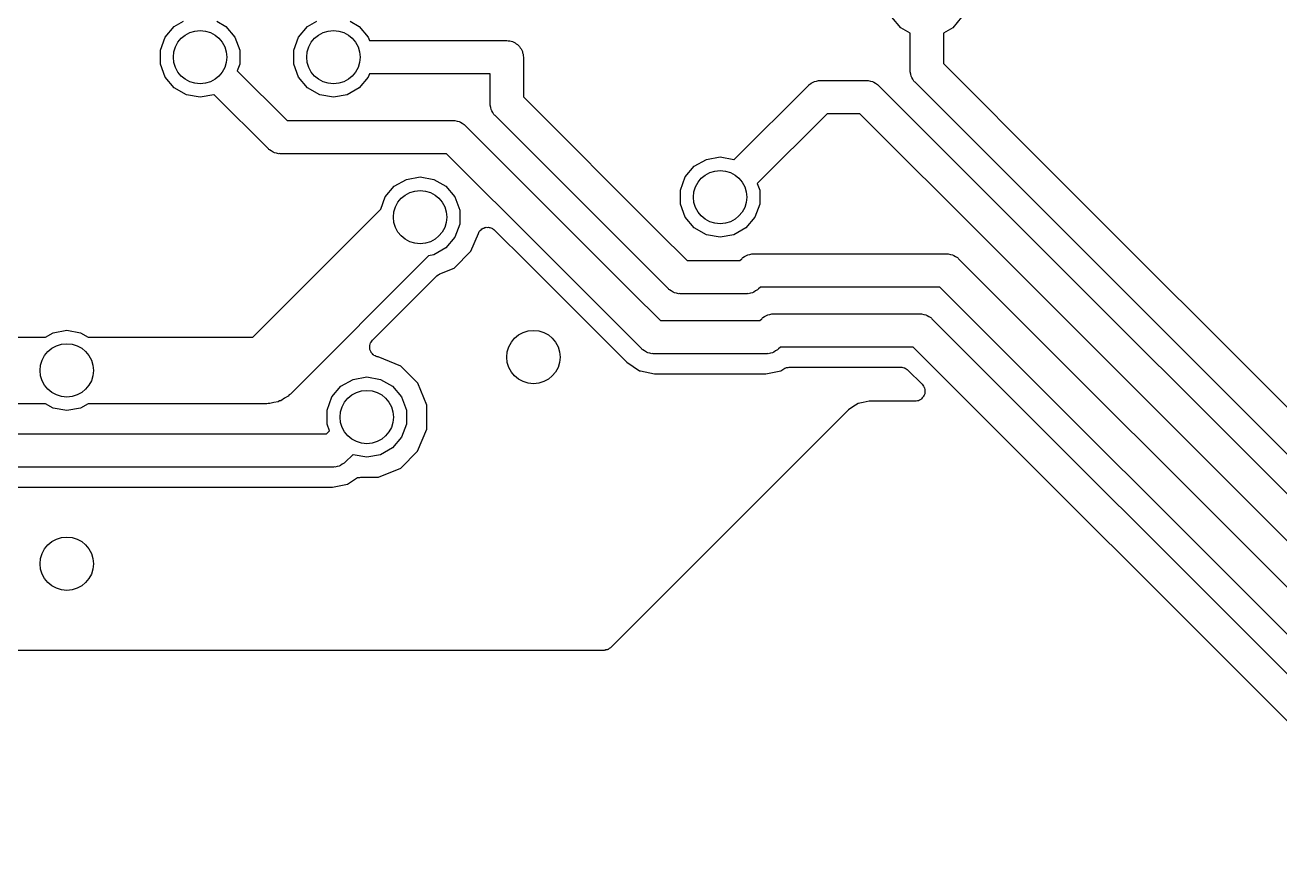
# Model space of a CAD drawing. Extents: x 132.7 to 187.3, y -127.3 to -72.7.
# Drawn here: x 159.69 to 169.1, y -111.43 to -105.11 of the extents above; entities that cross this region are included whole.
import ezdxf

# ---------------------------------------------------------------- set-up
doc = ezdxf.new("R2010")
doc.units = 0
doc.header["$MEASUREMENT"] = 0
doc.layers.add('BLACK', color=7, linetype='CONTINUOUS')

msp = doc.modelspace()

# ---------------------------------------------------------------- linework, layer by layer
at = {"layer": 'Black'}
for p, q in [((160.806, -105.119), (160.875, -105.08)), ((161.125, -105.08), (161.194, -105.119)), ((161.806, -105.119), (161.875, -105.08)), ((162.125, -105.08), (162.194, -105.119)), ((166.256, -105.131), (166.189, -105.051)), ((166.711, -105.051), (166.644, -105.131)), ((160.703, -105.298), (160.739, -105.199)), ((160.739, -105.199), (160.806, -105.119)), ((161.194, -105.119), (161.261, -105.199)), ((161.261, -105.199), (161.297, -105.298)), ((161.703, -105.298), (161.739, -105.199)), ((161.739, -105.199), (161.806, -105.119)), ((162.194, -105.119), (162.261, -105.199)), ((162.261, -105.199), (162.27, -105.225)), ((166.325, -105.17), (166.256, -105.131)), ((166.325, -105.45), (166.325, -105.17)), ((166.644, -105.131), (166.575, -105.17)), ((166.575, -105.17), (166.575, -105.398)), ((160.703, -105.402), (160.703, -105.298)), ((161.297, -105.298), (161.297, -105.402)), ((161.703, -105.402), (161.703, -105.298)), ((162.27, -105.225), (162.95, -105.225)), ((162.95, -105.225), (163.3, -105.225)), ((163.3, -105.225), (163.311, -105.227)), ((163.311, -105.227), (163.322, -105.227)), ((163.322, -105.227), (163.332, -105.231)), ((163.332, -105.231), (163.343, -105.233)), ((163.343, -105.233), (163.352, -105.238)), ((163.352, -105.238), (163.362, -105.242)), ((163.362, -105.242), (163.371, -105.249)), ((163.371, -105.249), (163.38, -105.254)), ((163.38, -105.254), (163.387, -105.263)), ((163.387, -105.263), (163.396, -105.27)), ((163.396, -105.27), (163.401, -105.279)), ((163.401, -105.279), (163.408, -105.287)), ((163.408, -105.287), (163.412, -105.298)), ((163.412, -105.298), (163.417, -105.307)), ((163.417, -105.307), (163.419, -105.318)), ((163.419, -105.318), (163.423, -105.328)), ((163.423, -105.328), (163.423, -105.339)), ((163.423, -105.339), (163.425, -105.35)), ((163.425, -105.35), (163.425, -105.648)), ((166.575, -105.398), (167.388, -106.212)), ((160.739, -105.501), (160.703, -105.402)), ((161.297, -105.402), (161.279, -105.452)), ((161.279, -105.452), (161.652, -105.825)), ((161.739, -105.501), (161.703, -105.402)), ((162.27, -105.475), (162.261, -105.501)), ((162.95, -105.475), (162.27, -105.475)), ((163.175, -105.475), (162.95, -105.475)), ((163.175, -105.7), (163.175, -105.475)), ((166.326, -105.455), (166.325, -105.45)), ((166.325, -105.461), (166.326, -105.455)), ((166.33, -105.477), (166.325, -105.461)), ((166.333, -105.493), (166.33, -105.477)), ((166.335, -105.498), (166.333, -105.493)), ((160.806, -105.581), (160.739, -105.501)), ((160.897, -105.633), (160.806, -105.581)), ((161.806, -105.581), (161.739, -105.501)), ((161.897, -105.633), (161.806, -105.581)), ((162.194, -105.581), (162.103, -105.633)), ((162.261, -105.501), (162.194, -105.581)), ((165.005, -106.118), (165.562, -105.562)), ((165.562, -105.562), (165.566, -105.558)), ((165.566, -105.558), (165.57, -105.554)), ((165.57, -105.554), (165.584, -105.546)), ((165.584, -105.546), (165.597, -105.537)), ((165.597, -105.537), (165.602, -105.535)), ((165.602, -105.535), (165.607, -105.533)), ((165.607, -105.533), (165.623, -105.53)), ((165.623, -105.53), (165.639, -105.525)), ((165.639, -105.525), (165.645, -105.526)), ((165.645, -105.526), (165.65, -105.525)), ((165.65, -105.525), (166, -105.525)), ((166, -105.525), (166.005, -105.526)), ((166.005, -105.526), (166.011, -105.525)), ((166.011, -105.525), (166.027, -105.53)), ((166.027, -105.53), (166.043, -105.533)), ((166.043, -105.533), (166.048, -105.535)), ((166.048, -105.535), (166.053, -105.537)), ((166.053, -105.537), (166.066, -105.546)), ((166.066, -105.546), (166.08, -105.554)), ((166.08, -105.554), (166.084, -105.558)), ((166.084, -105.558), (166.088, -105.562)), ((166.088, -105.562), (167.088, -106.562)), ((166.337, -105.503), (166.335, -105.498)), ((166.346, -105.516), (166.337, -105.503)), ((166.354, -105.53), (166.346, -105.516)), ((166.358, -105.534), (166.354, -105.53)), ((166.362, -105.538), (166.358, -105.534)), ((167.212, -106.388), (166.362, -105.538)), ((161, -105.651), (160.897, -105.633)), ((161.103, -105.633), (161, -105.651)), ((161.105, -105.632), (161.103, -105.633)), ((161.512, -106.038), (161.105, -105.632)), ((162, -105.651), (161.897, -105.633)), ((162.103, -105.633), (162, -105.651)), ((163.425, -105.648), (164.438, -106.662)), ((163.176, -105.705), (163.175, -105.7)), ((163.175, -105.711), (163.176, -105.705)), ((163.18, -105.727), (163.175, -105.711)), ((163.183, -105.743), (163.18, -105.727)), ((163.185, -105.748), (163.183, -105.743)), ((163.187, -105.753), (163.185, -105.748)), ((163.196, -105.766), (163.187, -105.753)), ((163.204, -105.78), (163.196, -105.766)), ((165.702, -105.775), (165.179, -106.298)), ((165.948, -105.775), (165.702, -105.775)), ((166.912, -106.738), (165.948, -105.775)), ((161.652, -105.825), (162.9, -105.825)), ((162.9, -105.825), (162.905, -105.826)), ((162.905, -105.826), (162.911, -105.825)), ((162.911, -105.825), (162.927, -105.83)), ((162.927, -105.83), (162.943, -105.833)), ((162.943, -105.833), (162.948, -105.835)), ((162.948, -105.835), (162.953, -105.837)), ((162.953, -105.837), (162.966, -105.846)), ((162.966, -105.846), (162.98, -105.854)), ((162.98, -105.854), (162.984, -105.858)), ((162.984, -105.858), (162.988, -105.862)), ((162.988, -105.862), (163.738, -106.612)), ((163.208, -105.784), (163.204, -105.78)), ((163.212, -105.788), (163.208, -105.784)), ((164.262, -106.838), (163.212, -105.788)), ((161.516, -106.042), (161.512, -106.038)), ((161.52, -106.046), (161.516, -106.042)), ((161.534, -106.054), (161.52, -106.046)), ((161.547, -106.063), (161.534, -106.054)), ((161.552, -106.065), (161.547, -106.063)), ((161.557, -106.067), (161.552, -106.065)), ((161.573, -106.07), (161.557, -106.067)), ((161.589, -106.075), (161.573, -106.07)), ((161.595, -106.074), (161.589, -106.075)), ((161.6, -106.075), (161.595, -106.074)), ((162.848, -106.075), (161.6, -106.075)), ((163.562, -106.788), (162.848, -106.075)), ((164.706, -106.169), (164.797, -106.117)), ((164.797, -106.117), (164.9, -106.099)), ((164.9, -106.099), (165.003, -106.117)), ((165.003, -106.117), (165.005, -106.118)), ((164.639, -106.249), (164.706, -106.169)), ((167.388, -106.212), (167.388, -106.212)), ((167.388, -106.212), (184.352, -123.175)), ((162.389, -106.399), (162.456, -106.319)), ((162.456, -106.319), (162.547, -106.267)), ((162.547, -106.267), (162.65, -106.249)), ((162.65, -106.249), (162.753, -106.267)), ((162.753, -106.267), (162.844, -106.319)), ((162.844, -106.319), (162.911, -106.399)), ((164.603, -106.348), (164.639, -106.249)), ((165.179, -106.298), (165.197, -106.348)), ((162.356, -106.49), (162.389, -106.399)), ((162.911, -106.399), (162.947, -106.498)), ((164.603, -106.452), (164.603, -106.348)), ((165.197, -106.348), (165.197, -106.452)), ((184.212, -123.388), (167.212, -106.388)), ((167.212, -106.388), (167.212, -106.388)), ((161.396, -107.45), (162.356, -106.49)), ((162.947, -106.498), (162.947, -106.602)), ((164.639, -106.551), (164.603, -106.452)), ((165.197, -106.452), (165.161, -106.551)), ((162.947, -106.602), (162.911, -106.701)), ((163.738, -106.612), (164.238, -107.112)), ((164.706, -106.631), (164.639, -106.551)), ((165.161, -106.551), (165.094, -106.631)), ((167.088, -106.562), (167.088, -106.562)), ((167.088, -106.562), (183.988, -123.462)), ((162.911, -106.701), (162.844, -106.781)), ((163.031, -106.805), (163.087, -106.672)), ((163.087, -106.672), (163.091, -106.665)), ((163.091, -106.665), (163.094, -106.658)), ((163.094, -106.658), (163.098, -106.654)), ((163.098, -106.654), (163.101, -106.65)), ((163.101, -106.65), (163.107, -106.645)), ((163.107, -106.645), (163.113, -106.639)), ((163.113, -106.639), (163.117, -106.637)), ((163.117, -106.637), (163.121, -106.634)), ((163.121, -106.634), (163.129, -106.632)), ((163.129, -106.632), (163.136, -106.628)), ((163.136, -106.628), (163.141, -106.628)), ((163.141, -106.628), (163.146, -106.626)), ((163.146, -106.626), (163.154, -106.627)), ((163.154, -106.627), (163.162, -106.626)), ((163.162, -106.626), (163.167, -106.627)), ((163.167, -106.627), (163.172, -106.628)), ((163.172, -106.628), (163.18, -106.631)), ((163.18, -106.631), (163.188, -106.633)), ((163.188, -106.633), (163.192, -106.636)), ((163.192, -106.636), (163.196, -106.638)), ((163.196, -106.638), (163.202, -106.643)), ((163.202, -106.643), (163.209, -106.648)), ((163.209, -106.648), (163.456, -106.894)), ((164.438, -106.662), (164.438, -106.662)), ((164.438, -106.662), (164.652, -106.875)), ((164.797, -106.683), (164.706, -106.631)), ((164.9, -106.701), (164.797, -106.683)), ((165.003, -106.683), (164.9, -106.701)), ((165.094, -106.631), (165.003, -106.683)), ((162.844, -106.781), (162.753, -106.833)), ((162.905, -106.932), (163.031, -106.805)), ((164.062, -107.288), (163.562, -106.788)), ((183.812, -123.638), (166.912, -106.738)), ((166.912, -106.738), (166.912, -106.738)), ((162.714, -106.84), (161.677, -107.877)), ((162.753, -106.833), (162.714, -106.84)), ((163.456, -106.894), (163.956, -107.394)), ((164.512, -107.088), (164.262, -106.838)), ((164.262, -106.838), (164.262, -106.838)), ((164.652, -106.875), (165.048, -106.875)), ((165.048, -106.875), (165.062, -106.862)), ((165.062, -106.862), (165.066, -106.858)), ((165.066, -106.858), (165.07, -106.854)), ((165.07, -106.854), (165.084, -106.846)), ((165.084, -106.846), (165.097, -106.837)), ((165.097, -106.837), (165.102, -106.835)), ((165.102, -106.835), (165.107, -106.833)), ((165.107, -106.833), (165.123, -106.83)), ((165.123, -106.83), (165.139, -106.825)), ((165.139, -106.825), (165.145, -106.826)), ((165.145, -106.826), (165.15, -106.825)), ((165.15, -106.825), (166.6, -106.825)), ((166.6, -106.825), (166.605, -106.826)), ((166.605, -106.826), (166.611, -106.825)), ((166.611, -106.825), (166.627, -106.83)), ((166.627, -106.83), (166.643, -106.833)), ((166.643, -106.833), (166.648, -106.835)), ((166.648, -106.835), (166.653, -106.837)), ((166.653, -106.837), (166.666, -106.846)), ((166.666, -106.846), (166.68, -106.854)), ((166.68, -106.854), (166.684, -106.858)), ((166.684, -106.858), (166.688, -106.862)), ((166.688, -106.862), (183.638, -123.812)), ((162.294, -107.472), (162.774, -106.992)), ((162.774, -106.992), (162.775, -106.991)), ((162.775, -106.991), (162.776, -106.99)), ((162.776, -106.99), (162.786, -106.984)), ((162.786, -106.984), (162.795, -106.977)), ((162.795, -106.977), (162.797, -106.977)), ((162.797, -106.977), (162.798, -106.976)), ((162.798, -106.976), (162.905, -106.932)), ((164.516, -107.092), (164.512, -107.088)), ((164.52, -107.096), (164.516, -107.092)), ((165.184, -107.092), (165.18, -107.096)), ((165.188, -107.088), (165.184, -107.092)), ((165.202, -107.075), (165.188, -107.088)), ((166.548, -107.075), (165.202, -107.075)), ((183.462, -123.988), (166.548, -107.075)), ((164.238, -107.112), (164.238, -107.112)), ((164.238, -107.112), (164.452, -107.325)), ((164.534, -107.104), (164.52, -107.096)), ((164.547, -107.113), (164.534, -107.104)), ((164.552, -107.115), (164.547, -107.113)), ((164.557, -107.117), (164.552, -107.115)), ((164.573, -107.12), (164.557, -107.117)), ((164.589, -107.125), (164.573, -107.12)), ((164.595, -107.124), (164.589, -107.125)), ((164.6, -107.125), (164.595, -107.124)), ((165.1, -107.125), (164.6, -107.125)), ((165.105, -107.124), (165.1, -107.125)), ((165.111, -107.125), (165.105, -107.124)), ((165.127, -107.12), (165.111, -107.125)), ((165.143, -107.117), (165.127, -107.12)), ((165.148, -107.115), (165.143, -107.117)), ((165.153, -107.113), (165.148, -107.115)), ((165.166, -107.104), (165.153, -107.113)), ((165.18, -107.096), (165.166, -107.104)), ((165.257, -107.283), (165.273, -107.28)), ((165.273, -107.28), (165.289, -107.275)), ((165.289, -107.275), (165.295, -107.276)), ((165.295, -107.276), (165.3, -107.275)), ((165.3, -107.275), (166.4, -107.275)), ((166.4, -107.275), (166.405, -107.276)), ((166.405, -107.276), (166.411, -107.275)), ((166.411, -107.275), (166.427, -107.28)), ((166.427, -107.28), (166.443, -107.283)), ((164.312, -107.538), (164.062, -107.288)), ((164.062, -107.288), (164.062, -107.288)), ((164.452, -107.325), (165.198, -107.325)), ((165.198, -107.325), (165.212, -107.312)), ((165.212, -107.312), (165.216, -107.308)), ((165.216, -107.308), (165.22, -107.304)), ((165.22, -107.304), (165.234, -107.296)), ((165.234, -107.296), (165.247, -107.287)), ((165.247, -107.287), (165.252, -107.285)), ((165.252, -107.285), (165.257, -107.283)), ((166.443, -107.283), (166.448, -107.285)), ((166.448, -107.285), (166.453, -107.287)), ((166.453, -107.287), (166.466, -107.296)), ((166.466, -107.296), (166.48, -107.304)), ((166.48, -107.304), (166.484, -107.308)), ((166.484, -107.308), (166.488, -107.312)), ((166.488, -107.312), (183.238, -124.062)), ((157.204, -107.45), (159.84, -107.45)), ((159.84, -107.45), (159.897, -107.417)), ((159.897, -107.417), (160, -107.399)), ((160, -107.399), (160.103, -107.417)), ((160.103, -107.417), (160.16, -107.45)), ((160.16, -107.45), (161.396, -107.45)), ((163.956, -107.394), (163.956, -107.394)), ((163.956, -107.394), (164.2, -107.639)), ((162.272, -107.519), (162.273, -107.515)), ((162.273, -107.528), (162.272, -107.519)), ((162.273, -107.512), (162.276, -107.503)), ((162.273, -107.515), (162.273, -107.512)), ((162.273, -107.538), (162.273, -107.528)), ((162.274, -107.541), (162.273, -107.538)), ((162.274, -107.544), (162.274, -107.541)), ((162.278, -107.553), (162.274, -107.544)), ((162.276, -107.503), (162.279, -107.493)), ((162.282, -107.563), (162.278, -107.553)), ((162.279, -107.493), (162.281, -107.491)), ((162.281, -107.491), (162.282, -107.488)), ((162.282, -107.488), (162.288, -107.48)), ((162.284, -107.565), (162.282, -107.563)), ((162.288, -107.48), (162.294, -107.472)), ((164.316, -107.542), (164.312, -107.538)), ((164.32, -107.546), (164.316, -107.542)), ((164.334, -107.554), (164.32, -107.546)), ((164.347, -107.563), (164.334, -107.554)), ((164.352, -107.565), (164.347, -107.563)), ((165.303, -107.563), (165.298, -107.565)), ((165.316, -107.554), (165.303, -107.563)), ((165.33, -107.546), (165.316, -107.554)), ((165.334, -107.542), (165.33, -107.546)), ((165.338, -107.538), (165.334, -107.542)), ((165.352, -107.525), (165.338, -107.538)), ((166.348, -107.525), (165.352, -107.525)), ((182.848, -124.025), (166.348, -107.525)), ((162.285, -107.568), (162.284, -107.565)), ((162.292, -107.575), (162.285, -107.568)), ((162.298, -107.582), (162.292, -107.575)), ((162.301, -107.584), (162.298, -107.582)), ((162.304, -107.587), (162.301, -107.584)), ((162.313, -107.591), (162.304, -107.587)), ((162.321, -107.596), (162.313, -107.591)), ((162.324, -107.596), (162.321, -107.596)), ((162.327, -107.598), (162.324, -107.596)), ((162.336, -107.598), (162.327, -107.598)), ((162.505, -107.669), (162.336, -107.598)), ((164.2, -107.639), (164.295, -107.703)), ((164.357, -107.567), (164.352, -107.565)), ((164.373, -107.57), (164.357, -107.567)), ((164.389, -107.575), (164.373, -107.57)), ((164.395, -107.574), (164.389, -107.575)), ((164.4, -107.575), (164.395, -107.574)), ((165.25, -107.575), (164.4, -107.575)), ((165.255, -107.574), (165.25, -107.575)), ((165.261, -107.575), (165.255, -107.574)), ((165.277, -107.57), (165.261, -107.575)), ((165.293, -107.567), (165.277, -107.57)), ((165.298, -107.565), (165.293, -107.567)), ((162.147, -107.767), (162.25, -107.749)), ((162.25, -107.749), (162.353, -107.767)), ((162.632, -107.795), (162.505, -107.669)), ((164.295, -107.703), (164.303, -107.704)), ((164.303, -107.704), (164.303, -107.704)), ((164.303, -107.704), (164.407, -107.725)), ((164.407, -107.725), (165.243, -107.725)), ((165.243, -107.725), (165.355, -107.703)), ((165.355, -107.703), (165.377, -107.688)), ((165.377, -107.688), (165.385, -107.684)), ((165.385, -107.684), (165.393, -107.68)), ((165.393, -107.68), (165.397, -107.679)), ((165.397, -107.679), (165.401, -107.677)), ((165.401, -107.677), (165.41, -107.677)), ((165.41, -107.677), (165.419, -107.675)), ((165.419, -107.675), (166.255, -107.675)), ((166.255, -107.675), (166.258, -107.676)), ((166.258, -107.676), (166.262, -107.675)), ((166.262, -107.675), (166.271, -107.678)), ((166.271, -107.678), (166.281, -107.68)), ((166.281, -107.68), (166.284, -107.681)), ((166.284, -107.681), (166.287, -107.682)), ((166.287, -107.682), (166.295, -107.688)), ((166.295, -107.688), (166.303, -107.693)), ((166.303, -107.693), (166.305, -107.695)), ((166.305, -107.695), (166.308, -107.697)), ((166.308, -107.697), (166.414, -107.803)), ((161.989, -107.899), (162.056, -107.819)), ((162.056, -107.819), (162.147, -107.767)), ((162.353, -107.767), (162.444, -107.819)), ((162.444, -107.819), (162.511, -107.899)), ((162.7, -107.961), (162.632, -107.795)), ((166.414, -107.803), (166.42, -107.811)), ((166.42, -107.811), (166.426, -107.819)), ((166.426, -107.819), (166.427, -107.822)), ((166.427, -107.822), (166.429, -107.825)), ((166.429, -107.825), (166.432, -107.834)), ((166.432, -107.834), (166.435, -107.843)), ((166.435, -107.843), (166.435, -107.847)), ((161.586, -107.935), (161.553, -107.941)), ((161.595, -107.929), (161.586, -107.935)), ((161.606, -107.927), (161.595, -107.929)), ((161.632, -107.908), (161.606, -107.927)), ((161.661, -107.892), (161.632, -107.908)), ((161.668, -107.883), (161.661, -107.892)), ((161.677, -107.877), (161.668, -107.883)), ((161.953, -107.998), (161.989, -107.899)), ((162.511, -107.899), (162.547, -107.998)), ((165.973, -107.94), (165.935, -107.948)), ((166.018, -107.931), (165.973, -107.94)), ((165.973, -107.94), (165.973, -107.94)), ((166.361, -107.931), (166.018, -107.931)), ((166.371, -107.93), (166.361, -107.931)), ((166.381, -107.929), (166.371, -107.93)), ((166.384, -107.927), (166.381, -107.929)), ((166.387, -107.927), (166.384, -107.927)), ((166.396, -107.922), (166.387, -107.927)), ((166.404, -107.918), (166.396, -107.922)), ((166.407, -107.915), (166.404, -107.918)), ((166.41, -107.914), (166.407, -107.915)), ((166.416, -107.906), (166.41, -107.914)), ((166.423, -107.899), (166.416, -107.906)), ((166.424, -107.896), (166.423, -107.899)), ((166.426, -107.894), (166.424, -107.896)), ((166.43, -107.885), (166.426, -107.894)), ((166.434, -107.876), (166.43, -107.885)), ((166.435, -107.869), (166.434, -107.872)), ((166.434, -107.872), (166.434, -107.876)), ((166.435, -107.847), (166.436, -107.85)), ((166.436, -107.85), (166.435, -107.86)), ((166.435, -107.86), (166.435, -107.869)), ((159.84, -107.95), (157.1, -107.95)), ((159.897, -107.983), (159.84, -107.95)), ((160, -108.001), (159.897, -107.983)), ((160.103, -107.983), (160, -108.001)), ((160.16, -107.95), (160.103, -107.983)), ((161.5, -107.95), (160.16, -107.95)), ((161.511, -107.948), (161.5, -107.95)), ((161.522, -107.949), (161.511, -107.948)), ((161.553, -107.941), (161.522, -107.949)), ((161.953, -108.102), (161.953, -107.998)), ((162.547, -107.998), (162.547, -108.102)), ((162.7, -108.14), (162.7, -107.961)), ((165.864, -107.995), (164.081, -109.778)), ((165.896, -107.973), (165.864, -107.995)), ((165.935, -107.948), (165.896, -107.973)), ((165.896, -107.973), (165.896, -107.973)), ((165.896, -107.973), (165.896, -107.973)), ((161.971, -108.152), (161.953, -108.102)), ((162.547, -108.102), (162.511, -108.201)), ((156.952, -108.175), (161.948, -108.175)), ((161.948, -108.175), (161.971, -108.152)), ((162.511, -108.201), (162.444, -108.281)), ((162.631, -108.305), (162.7, -108.14)), ((162.444, -108.281), (162.353, -108.333)), ((162.505, -108.432), (162.631, -108.305)), ((162.066, -108.404), (162.053, -108.413)), ((162.08, -108.396), (162.066, -108.404)), ((162.084, -108.392), (162.08, -108.396)), ((162.088, -108.388), (162.084, -108.392)), ((162.145, -108.332), (162.088, -108.388)), ((162.147, -108.333), (162.145, -108.332)), ((162.25, -108.351), (162.147, -108.333)), ((162.353, -108.333), (162.25, -108.351)), ((162, -108.425), (156.9, -108.425)), ((162.005, -108.424), (162, -108.425)), ((162.011, -108.425), (162.005, -108.424)), ((162.027, -108.42), (162.011, -108.425)), ((162.043, -108.417), (162.027, -108.42)), ((162.048, -108.415), (162.043, -108.417)), ((162.053, -108.413), (162.048, -108.415)), ((162.173, -108.509), (162.181, -108.504)), ((162.181, -108.504), (162.185, -108.504)), ((162.185, -108.504), (162.189, -108.502)), ((162.189, -108.502), (162.198, -108.502)), ((162.198, -108.502), (162.206, -108.5)), ((162.206, -108.5), (162.339, -108.5)), ((162.339, -108.5), (162.505, -108.432)), ((156.907, -108.575), (161.993, -108.575)), ((161.993, -108.575), (162.105, -108.553)), ((162.105, -108.553), (162.165, -108.513)), ((162.165, -108.513), (162.173, -108.509)), ((164.028, -109.8), (155.972, -109.8)), ((164.032, -109.799), (164.028, -109.8)), ((164.035, -109.8), (164.032, -109.799)), ((164.044, -109.797), (164.035, -109.8)), ((164.054, -109.795), (164.044, -109.797)), ((164.057, -109.794), (164.054, -109.795)), ((164.06, -109.793), (164.057, -109.794)), ((164.068, -109.787), (164.06, -109.793)), ((164.077, -109.782), (164.068, -109.787)), ((164.079, -109.78), (164.077, -109.782)), ((164.081, -109.778), (164.079, -109.78))]:
    msp.add_line(p, q, dxfattribs=at)
for centre in [(161, -105.35), (162, -105.35), (164.9, -106.4), (162.65, -106.55), (163.5, -107.6), (160, -107.7), (162.25, -108.05), (160, -109.15)]:
    msp.add_circle(centre, 0.2, dxfattribs=at)

doc.saveas('drawing.dxf')
